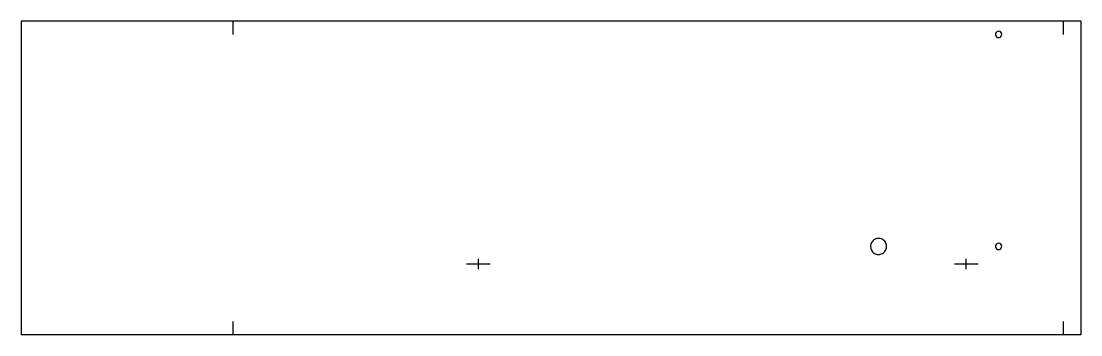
# Model space of a CAD drawing. Extents: x 130 to 370, y -742 to -671.
import ezdxf

# ---------------------------------------------------------------- set-up
doc = ezdxf.new("R2010")
doc.units = 0
doc.header["$LTSCALE"] = 12
doc.header["$MEASUREMENT"] = 0
doc.layers.add('MARKING', color=11, linetype='CONTINUOUS')
doc.layers.add('SHELL', color=40, linetype='CONTINUOUS')

msp = doc.modelspace()

# ---------------------------------------------------------------- linework, layer by layer
at = {"layer": 'MARKING'}
for p, q in [((178.06, -671.28), (178.06, -674.28)), ((366.16, -671.28), (366.16, -674.28)), ((236.41, -726.28), (231.03, -726.28)), ((233.72, -727.45), (233.72, -725.11)), ((346.9, -726.28), (341.52, -726.28)), ((344.21, -727.45), (344.21, -725.11)), ((178.06, -739.28), (178.06, -742.28)), ((366.16, -739.28), (366.16, -742.28))]:
    msp.add_line(p, q, dxfattribs=at)
at = {"layer": 'MARKING', "extrusion": (0, 0, -1)}
for centre in [(-236.01, -726.28), (-346.5, -726.28)]:
    msp.add_arc(centre, 0.0625, 179.5623, 179.6852, dxfattribs=at)
at = {"layer": 'SHELL'}
for p, q in [((370.16, -671.28), (130.16, -671.28)), ((130.16, -671.28), (130.16, -742.28)), ((370.16, -671.28), (370.16, -742.28)), ((370.16, -742.28), (130.16, -742.28))]:
    msp.add_line(p, q, dxfattribs=at)
at = {"layer": 'SHELL', "extrusion": (0, 0, -1)}
for centre, start, end in [((-350.87, -674.28), 359.9588, 0.0412), ((-322.61, -722.28), 359.9625, 0.0209), ((-350.87, -722.28), 359.9588, 0.0412)]:
    msp.add_arc(centre, 0.0625, start, end, dxfattribs=at)
at = {"layer": 'SHELL'}
for points, knots in [([(350.81, -674.28), (350.81, -674.11), (350.87, -673.95), (351.07, -673.7), (351.22, -673.61), (351.54, -673.54), (351.71, -673.56), (352, -673.71), (352.12, -673.83), (352.25, -674.13), (352.27, -674.3), (352.18, -674.62), (352.08, -674.76), (351.82, -674.95), (351.66, -675), (351.33, -674.99), (351.17, -674.92), (350.93, -674.71), (350.84, -674.55), (350.81, -674.36), (350.81, -674.32), (350.81, -674.28)], [0, 0, 0, 0, 0.108236, 0.108236, 0.216473, 0.216473, 0.324709, 0.324709, 0.432945, 0.432945, 0.541182, 0.541182, 0.649418, 0.649418, 0.757654, 0.757654, 0.865891, 0.865891, 0.974127, 0.974127, 1, 1, 1, 1]), ([(322.54, -722.28), (322.55, -721.95), (322.64, -721.62), (322.98, -721.06), (323.22, -720.83), (323.8, -720.52), (324.14, -720.45), (324.79, -720.49), (325.11, -720.6), (325.65, -720.97), (325.87, -721.23), (326.14, -721.83), (326.2, -722.16), (326.12, -722.81), (325.99, -723.13), (325.59, -723.65), (325.32, -723.85), (324.71, -724.09), (324.37, -724.12), (323.72, -724.01), (323.41, -723.86), (322.92, -723.43), (322.73, -723.14), (322.57, -722.65), (322.55, -722.47), (322.54, -722.28)], [0, 0, 0, 0, 0.086409, 0.086409, 0.172818, 0.172818, 0.259227, 0.259227, 0.345637, 0.345637, 0.432046, 0.432046, 0.518455, 0.518455, 0.604864, 0.604864, 0.691273, 0.691273, 0.777682, 0.777682, 0.864091, 0.864091, 0.9505, 0.9505, 1, 1, 1, 1]), ([(350.81, -722.28), (350.81, -722.11), (350.87, -721.95), (351.07, -721.7), (351.22, -721.61), (351.54, -721.54), (351.71, -721.56), (352, -721.71), (352.12, -721.83), (352.25, -722.13), (352.27, -722.3), (352.18, -722.62), (352.08, -722.76), (351.82, -722.95), (351.66, -723), (351.33, -722.99), (351.17, -722.92), (350.93, -722.71), (350.84, -722.55), (350.81, -722.36), (350.81, -722.32), (350.81, -722.28)], [0, 0, 0, 0, 0.108236, 0.108236, 0.216473, 0.216473, 0.324709, 0.324709, 0.432945, 0.432945, 0.541182, 0.541182, 0.649418, 0.649418, 0.757654, 0.757654, 0.865891, 0.865891, 0.974127, 0.974127, 1, 1, 1, 1])]:
    msp.add_open_spline(points, degree=3, knots=knots, dxfattribs=at)

doc.saveas('drawing.dxf')
